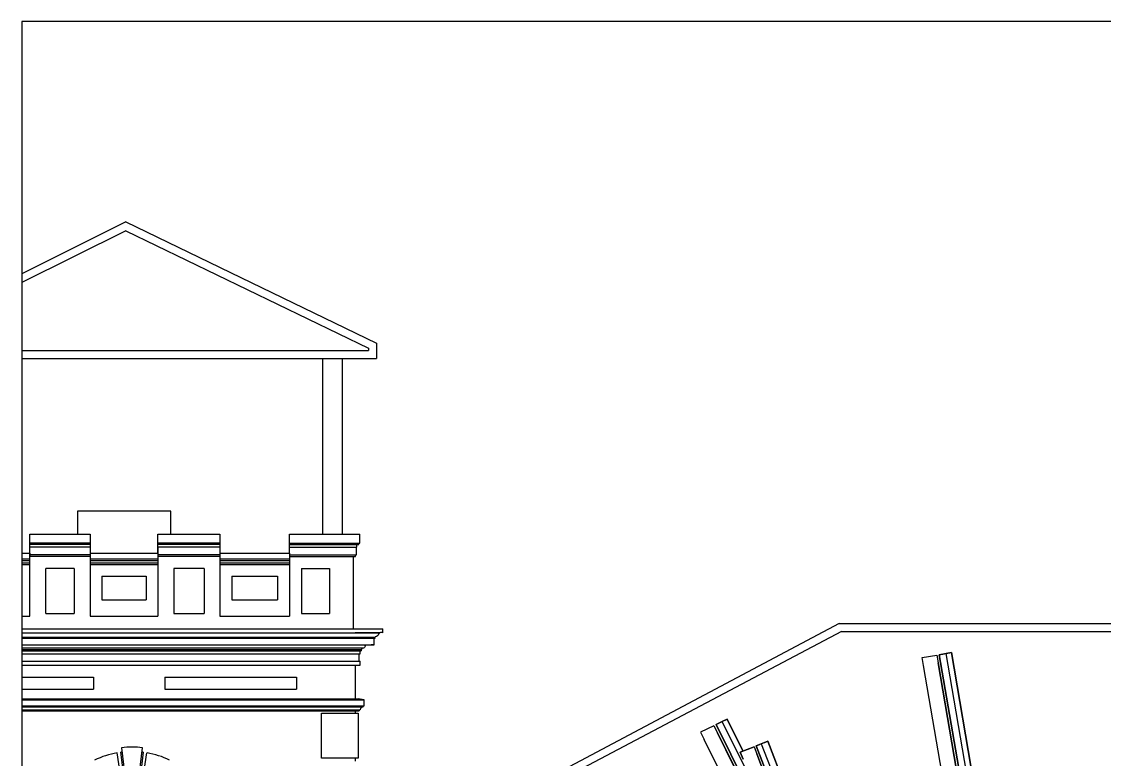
# Model space of a CAD drawing. Extents: x -43 to 90, y 6 to 81.
# Drawn here: x -30.53 to -19.58, y 73.7 to 81.16 of the extents above; entities that cross this region are included whole.
import ezdxf

# ---------------------------------------------------------------- set-up
doc = ezdxf.new("R2010")
doc.units = 0
doc.header["$LTSCALE"] = 0.1
doc.header["$MEASUREMENT"] = 0
for name, color, linetype in [('cobertura nova', 4, 'CONTINUOUS'), ('imagem', 7, 'CONTINUOUS'), ('visto', 9, 'CONTINUOUS')]:
    doc.layers.add(name, color=color, linetype=linetype)

msp = doc.modelspace()

# ---------------------------------------------------------------- linework, layer by layer
at = {"layer": 'cobertura nova'}
for p, q in [((-21.426, 74.733), (-21.278, 74.759)), ((-21.426, 74.733), (-21.278, 74.759)), ((-21.278, 74.759), (-21.264, 74.68)), ((-21.278, 74.759), (-21.278, 74.759)), ((-21.278, 74.759), (-21.278, 74.759)), ((-21.278, 74.759), (-21.264, 74.68)), ((-21.184, 74.775), (-21.253, 74.763)), ((-21.184, 74.775), (-21.253, 74.763)), ((-21.253, 74.763), (-21.184, 74.775)), ((-21.184, 74.775), (-21.253, 74.763)), ((-21.184, 74.775), (-21.253, 74.763)), ((-21.184, 74.775), (-21.253, 74.763)), ((-21.253, 74.763), (-21.199, 74.772)), ((-21.199, 74.772), (-21.253, 74.763)), ((-21.253, 74.763), (-21.199, 74.772)), ((-21.199, 74.772), (-21.253, 74.763)), ((-21.253, 74.763), (-21.199, 74.772)), ((-21.199, 74.772), (-21.253, 74.763)), ((-21.253, 74.763), (-21.199, 74.772)), ((-21.199, 74.772), (-21.253, 74.763)), ((-21.253, 74.763), (-21.199, 74.772)), ((-21.199, 74.772), (-21.253, 74.763)), ((-21.253, 74.763), (-21.199, 74.772)), ((-21.199, 74.772), (-21.253, 74.763)), ((-21.253, 74.763), (-21.199, 74.772)), ((-21.199, 74.772), (-21.253, 74.763)), ((-21.253, 74.763), (-21.199, 74.772)), ((-21.199, 74.772), (-21.253, 74.763)), ((-21.253, 74.763), (-21.199, 74.772)), ((-21.199, 74.772), (-21.253, 74.763)), ((-21.253, 74.763), (-21.199, 74.772)), ((-21.199, 74.772), (-21.253, 74.763)), ((-21.253, 74.763), (-21.199, 74.772)), ((-21.253, 74.763), (-21.199, 74.772)), ((-21.199, 74.772), (-21.253, 74.763)), ((-21.253, 74.763), (-21.199, 74.772)), ((-21.199, 74.772), (-21.253, 74.763)), ((-21.253, 74.763), (-21.199, 74.772)), ((-21.199, 74.772), (-21.253, 74.763)), ((-21.253, 74.763), (-21.199, 74.772)), ((-21.199, 74.772), (-21.253, 74.763)), ((-21.253, 74.763), (-21.199, 74.772)), ((-21.199, 74.772), (-21.253, 74.763)), ((-21.253, 74.763), (-21.199, 74.772)), ((-21.199, 74.772), (-21.253, 74.763)), ((-21.253, 74.763), (-21.199, 74.772)), ((-21.199, 74.772), (-21.253, 74.763)), ((-21.253, 74.763), (-21.199, 74.772)), ((-21.199, 74.772), (-21.253, 74.763)), ((-21.253, 74.763), (-21.199, 74.772)), ((-21.199, 74.772), (-21.253, 74.763)), ((-21.253, 74.763), (-21.199, 74.772)), ((-21.199, 74.772), (-21.253, 74.763)), ((-21.253, 74.763), (-21.199, 74.772)), ((-21.199, 74.772), (-21.253, 74.763)), ((-21.253, 74.763), (-21.199, 74.772)), ((-21.199, 74.772), (-21.253, 74.763)), ((-21.253, 74.763), (-21.199, 74.772)), ((-21.199, 74.772), (-21.253, 74.763)), ((-21.253, 74.763), (-21.199, 74.772)), ((-21.199, 74.772), (-21.253, 74.763)), ((-21.253, 74.763), (-21.199, 74.772)), ((-21.199, 74.772), (-21.253, 74.763)), ((-21.253, 74.763), (-21.199, 74.772)), ((-21.199, 74.772), (-21.253, 74.763)), ((-21.253, 74.763), (-21.199, 74.772)), ((-21.199, 74.772), (-21.253, 74.763)), ((-21.253, 74.763), (-21.199, 74.772)), ((-21.199, 74.772), (-21.253, 74.763)), ((-21.253, 74.763), (-21.199, 74.772)), ((-21.199, 74.772), (-21.253, 74.763)), ((-21.253, 74.763), (-21.199, 74.772)), ((-21.199, 74.772), (-21.253, 74.763)), ((-21.253, 74.763), (-21.199, 74.772)), ((-21.253, 74.763), (-21.199, 74.772)), ((-21.199, 74.772), (-21.253, 74.763)), ((-21.253, 74.763), (-21.199, 74.772)), ((-21.199, 74.772), (-21.253, 74.763)), ((-21.253, 74.763), (-21.199, 74.772)), ((-21.199, 74.772), (-21.253, 74.763)), ((-21.253, 74.763), (-21.199, 74.772)), ((-21.199, 74.772), (-21.253, 74.763)), ((-21.253, 74.763), (-21.199, 74.772)), ((-21.199, 74.772), (-21.253, 74.763)), ((-21.253, 74.763), (-21.199, 74.772)), ((-21.199, 74.772), (-21.253, 74.763)), ((-21.253, 74.763), (-21.199, 74.772)), ((-21.199, 74.772), (-21.253, 74.763)), ((-21.253, 74.763), (-21.199, 74.772)), ((-21.199, 74.772), (-21.253, 74.763)), ((-21.253, 74.763), (-21.199, 74.772)), ((-21.199, 74.772), (-21.253, 74.763)), ((-21.253, 74.763), (-21.199, 74.772)), ((-21.253, 74.763), (-21.199, 74.772)), ((-21.199, 74.772), (-21.253, 74.763)), ((-21.253, 74.763), (-21.199, 74.772)), ((-21.199, 74.772), (-21.253, 74.763)), ((-21.253, 74.763), (-21.199, 74.772)), ((-21.199, 74.772), (-21.253, 74.763)), ((-21.253, 74.763), (-21.199, 74.772)), ((-21.199, 74.772), (-21.253, 74.763)), ((-21.253, 74.763), (-21.199, 74.772)), ((-21.199, 74.772), (-21.253, 74.763)), ((-21.253, 74.763), (-21.199, 74.772)), ((-21.199, 74.772), (-21.253, 74.763)), ((-21.253, 74.763), (-21.199, 74.772)), ((-21.199, 74.772), (-21.253, 74.763)), ((-21.253, 74.763), (-21.199, 74.772)), ((-21.199, 74.772), (-21.253, 74.763)), ((-21.253, 74.763), (-21.199, 74.772)), ((-21.199, 74.772), (-21.253, 74.763)), ((-21.253, 74.763), (-21.199, 74.772)), ((-21.199, 74.772), (-21.253, 74.763)), ((-21.253, 74.763), (-21.199, 74.772)), ((-21.253, 74.763), (-21.253, 74.763)), ((-21.253, 74.763), (-21.253, 74.763)), ((-21.253, 74.763), (-21.253, 74.763)), ((-21.253, 74.763), (-21.253, 74.763)), ((-21.253, 74.763), (-21.253, 74.763)), ((-21.253, 74.763), (-21.253, 74.763)), ((-21.253, 74.763), (-21.253, 74.763)), ((-21.253, 74.763), (-21.253, 74.763)), ((-21.253, 74.763), (-21.253, 74.763)), ((-21.253, 74.763), (-21.253, 74.763)), ((-21.253, 74.763), (-21.253, 74.763)), ((-21.253, 74.763), (-21.253, 74.763)), ((-21.253, 74.763), (-21.253, 74.763)), ((-21.253, 74.763), (-21.253, 74.763)), ((-21.253, 74.763), (-21.253, 74.763)), ((-21.253, 74.763), (-21.253, 74.763)), ((-21.253, 74.763), (-21.253, 74.763)), ((-21.253, 74.763), (-21.253, 74.763)), ((-21.253, 74.763), (-21.253, 74.763)), ((-20.718, 71.661), (-21.253, 74.763)), ((-21.253, 74.763), (-20.718, 71.661)), ((-21.253, 74.763), (-21.253, 74.763)), ((-21.253, 74.763), (-21.253, 74.763)), ((-21.253, 74.763), (-21.253, 74.763)), ((-21.253, 74.763), (-21.253, 74.763)), ((-21.253, 74.763), (-21.253, 74.763)), ((-21.253, 74.763), (-21.253, 74.763)), ((-21.253, 74.763), (-21.253, 74.763)), ((-21.253, 74.763), (-21.253, 74.763)), ((-21.253, 74.763), (-21.253, 74.763)), ((-21.253, 74.763), (-21.253, 74.763)), ((-21.253, 74.763), (-21.253, 74.763)), ((-21.253, 74.763), (-21.253, 74.763)), ((-21.253, 74.763), (-21.253, 74.763)), ((-21.253, 74.763), (-21.253, 74.763)), ((-21.253, 74.763), (-21.253, 74.763)), ((-21.253, 74.763), (-21.253, 74.763)), ((-21.253, 74.763), (-21.253, 74.763)), ((-21.253, 74.763), (-21.253, 74.763)), ((-21.253, 74.763), (-21.253, 74.763)), ((-21.253, 74.763), (-21.253, 74.763)), ((-21.253, 74.763), (-21.253, 74.763)), ((-21.253, 74.763), (-21.253, 74.763)), ((-21.253, 74.763), (-21.253, 74.763)), ((-21.253, 74.763), (-21.253, 74.763)), ((-21.253, 74.763), (-21.253, 74.763)), ((-21.253, 74.763), (-21.253, 74.763)), ((-21.253, 74.763), (-21.253, 74.763)), ((-21.253, 74.763), (-21.253, 74.763)), ((-21.253, 74.763), (-21.253, 74.763)), ((-21.199, 74.772), (-21.199, 74.772)), ((-21.199, 74.772), (-21.199, 74.772)), ((-21.199, 74.772), (-21.199, 74.772)), ((-21.199, 74.772), (-21.199, 74.772)), ((-21.199, 74.772), (-21.199, 74.772)), ((-21.199, 74.772), (-21.199, 74.772)), ((-21.199, 74.772), (-21.199, 74.772)), ((-21.199, 74.772), (-21.199, 74.772)), ((-21.199, 74.772), (-21.199, 74.772)), ((-21.199, 74.772), (-21.199, 74.772)), ((-21.199, 74.772), (-21.199, 74.772)), ((-21.199, 74.772), (-21.199, 74.772)), ((-21.199, 74.772), (-21.199, 74.772)), ((-21.199, 74.772), (-21.199, 74.772)), ((-21.199, 74.772), (-21.199, 74.772)), ((-21.199, 74.772), (-21.199, 74.772)), ((-21.199, 74.772), (-21.199, 74.772)), ((-21.199, 74.772), (-21.199, 74.772)), ((-21.199, 74.772), (-21.199, 74.772)), ((-21.199, 74.772), (-21.199, 74.772)), ((-21.199, 74.772), (-21.199, 74.772)), ((-21.199, 74.772), (-21.199, 74.772)), ((-21.199, 74.772), (-21.199, 74.772)), ((-21.199, 74.772), (-21.199, 74.772)), ((-21.199, 74.772), (-21.199, 74.772)), ((-21.199, 74.772), (-21.199, 74.772)), ((-21.199, 74.772), (-21.199, 74.772)), ((-21.199, 74.772), (-21.199, 74.772)), ((-21.199, 74.772), (-21.199, 74.772)), ((-21.199, 74.772), (-21.199, 74.772)), ((-21.199, 74.772), (-21.199, 74.772)), ((-21.199, 74.772), (-21.199, 74.772)), ((-21.199, 74.772), (-21.199, 74.772)), ((-21.199, 74.772), (-21.199, 74.772)), ((-21.199, 74.772), (-21.199, 74.772)), ((-21.199, 74.772), (-21.199, 74.772)), ((-21.199, 74.772), (-21.199, 74.772)), ((-21.199, 74.772), (-21.199, 74.772)), ((-21.199, 74.772), (-21.199, 74.772)), ((-21.199, 74.772), (-21.199, 74.772)), ((-21.199, 74.772), (-21.199, 74.772)), ((-21.199, 74.772), (-21.199, 74.772)), ((-21.199, 74.772), (-21.199, 74.772)), ((-21.199, 74.772), (-21.199, 74.772)), ((-21.199, 74.772), (-21.199, 74.772)), ((-21.199, 74.772), (-21.199, 74.772)), ((-21.199, 74.772), (-21.199, 74.772)), ((-21.199, 74.772), (-21.199, 74.772)), ((-21.199, 74.772), (-21.199, 74.772)), ((-21.199, 74.772), (-21.199, 74.772)), ((-21.199, 74.772), (-21.199, 74.772)), ((-21.199, 74.772), (-21.199, 74.772)), ((-21.199, 74.772), (-21.199, 74.772)), ((-21.199, 74.772), (-21.199, 74.772)), ((-21.199, 74.772), (-21.199, 74.772)), ((-21.199, 74.772), (-21.199, 74.772)), ((-21.199, 74.772), (-21.199, 74.772)), ((-21.13, 74.784), (-21.184, 74.775)), ((-21.184, 74.775), (-21.13, 74.784)), ((-21.13, 74.784), (-21.184, 74.775)), ((-21.184, 74.775), (-21.13, 74.784)), ((-21.13, 74.784), (-21.184, 74.775)), ((-21.184, 74.775), (-21.13, 74.784)), ((-21.13, 74.784), (-21.184, 74.775)), ((-21.184, 74.775), (-21.13, 74.784)), ((-21.13, 74.784), (-21.184, 74.775)), ((-21.184, 74.775), (-21.13, 74.784)), ((-21.13, 74.784), (-21.184, 74.775)), ((-21.184, 74.775), (-21.13, 74.784)), ((-21.13, 74.784), (-21.184, 74.775)), ((-21.184, 74.775), (-21.13, 74.784)), ((-21.13, 74.784), (-21.184, 74.775)), ((-21.184, 74.775), (-21.13, 74.784)), ((-21.13, 74.784), (-21.184, 74.775)), ((-21.184, 74.775), (-21.13, 74.784)), ((-21.13, 74.784), (-21.184, 74.775)), ((-21.184, 74.775), (-21.13, 74.784)), ((-21.13, 74.784), (-21.184, 74.775)), ((-21.13, 74.784), (-21.184, 74.775)), ((-21.184, 74.775), (-21.13, 74.784)), ((-21.13, 74.784), (-21.184, 74.775)), ((-21.184, 74.775), (-21.13, 74.784)), ((-21.13, 74.784), (-21.184, 74.775)), ((-21.184, 74.775), (-21.13, 74.784)), ((-21.13, 74.784), (-21.184, 74.775)), ((-21.184, 74.775), (-21.13, 74.784)), ((-21.13, 74.784), (-21.184, 74.775)), ((-21.184, 74.775), (-21.13, 74.784)), ((-21.13, 74.784), (-21.184, 74.775)), ((-21.184, 74.775), (-21.13, 74.784)), ((-21.13, 74.784), (-21.184, 74.775)), ((-21.184, 74.775), (-21.13, 74.784)), ((-21.13, 74.784), (-21.184, 74.775)), ((-21.184, 74.775), (-21.13, 74.784)), ((-21.13, 74.784), (-21.184, 74.775)), ((-21.184, 74.775), (-21.13, 74.784)), ((-21.13, 74.784), (-21.184, 74.775)), ((-21.184, 74.775), (-21.13, 74.784)), ((-21.13, 74.784), (-21.184, 74.775)), ((-21.184, 74.775), (-21.13, 74.784)), ((-21.13, 74.784), (-21.184, 74.775)), ((-21.184, 74.775), (-21.13, 74.784)), ((-21.13, 74.784), (-21.184, 74.775)), ((-21.184, 74.775), (-21.13, 74.784)), ((-21.13, 74.784), (-21.184, 74.775)), ((-21.184, 74.775), (-21.13, 74.784)), ((-21.13, 74.784), (-21.184, 74.775)), ((-21.184, 74.775), (-21.13, 74.784)), ((-21.13, 74.784), (-21.184, 74.775)), ((-21.184, 74.775), (-21.13, 74.784)), ((-21.13, 74.784), (-21.184, 74.775)), ((-21.184, 74.775), (-21.13, 74.784)), ((-21.13, 74.784), (-21.184, 74.775)), ((-21.184, 74.775), (-21.13, 74.784)), ((-21.13, 74.784), (-21.184, 74.775)), ((-21.184, 74.775), (-21.13, 74.784)), ((-21.13, 74.784), (-21.184, 74.775)), ((-21.184, 74.775), (-21.13, 74.784)), ((-21.13, 74.784), (-21.184, 74.775)), ((-21.13, 74.784), (-21.184, 74.775)), ((-21.184, 74.775), (-21.13, 74.784)), ((-21.13, 74.784), (-21.184, 74.775)), ((-21.184, 74.775), (-21.13, 74.784)), ((-21.13, 74.784), (-21.184, 74.775)), ((-21.184, 74.775), (-21.13, 74.784)), ((-21.13, 74.784), (-21.184, 74.775)), ((-21.184, 74.775), (-21.13, 74.784)), ((-21.13, 74.784), (-21.184, 74.775)), ((-21.184, 74.775), (-21.13, 74.784)), ((-21.13, 74.784), (-21.184, 74.775)), ((-21.184, 74.775), (-21.13, 74.784)), ((-21.13, 74.784), (-21.184, 74.775)), ((-21.184, 74.775), (-21.13, 74.784)), ((-21.13, 74.784), (-21.184, 74.775)), ((-21.184, 74.775), (-21.13, 74.784)), ((-21.13, 74.784), (-21.184, 74.775)), ((-21.184, 74.775), (-21.13, 74.784)), ((-21.13, 74.784), (-21.184, 74.775)), ((-21.13, 74.784), (-21.184, 74.775)), ((-21.184, 74.775), (-21.13, 74.784)), ((-21.13, 74.784), (-21.184, 74.775)), ((-21.184, 74.775), (-21.13, 74.784)), ((-21.13, 74.784), (-21.184, 74.775)), ((-21.184, 74.775), (-21.13, 74.784)), ((-21.13, 74.784), (-21.184, 74.775)), ((-21.184, 74.775), (-21.13, 74.784)), ((-21.13, 74.784), (-21.184, 74.775)), ((-21.184, 74.775), (-21.13, 74.784)), ((-21.13, 74.784), (-21.184, 74.775)), ((-21.184, 74.775), (-21.13, 74.784)), ((-21.13, 74.784), (-21.184, 74.775)), ((-21.184, 74.775), (-21.13, 74.784)), ((-21.13, 74.784), (-21.184, 74.775)), ((-21.184, 74.775), (-21.13, 74.784)), ((-21.13, 74.784), (-21.184, 74.775)), ((-21.184, 74.775), (-21.13, 74.784)), ((-21.13, 74.784), (-21.184, 74.775)), ((-21.184, 74.775), (-21.13, 74.784)), ((-21.13, 74.784), (-21.184, 74.775)), ((-21.184, 74.775), (-21.184, 74.775)), ((-21.184, 74.775), (-21.184, 74.775)), ((-21.184, 74.775), (-21.184, 74.775)), ((-21.184, 74.775), (-21.184, 74.775)), ((-21.184, 74.775), (-21.184, 74.775)), ((-21.184, 74.775), (-21.184, 74.775)), ((-21.184, 74.775), (-21.184, 74.775)), ((-21.184, 74.775), (-21.184, 74.775)), ((-21.184, 74.775), (-21.184, 74.775)), ((-21.184, 74.775), (-21.184, 74.775)), ((-21.184, 74.775), (-21.184, 74.775)), ((-21.184, 74.775), (-21.184, 74.775)), ((-21.184, 74.775), (-21.184, 74.775)), ((-21.184, 74.775), (-21.184, 74.775)), ((-21.184, 74.775), (-21.184, 74.775)), ((-21.184, 74.775), (-21.184, 74.775)), ((-21.184, 74.775), (-21.184, 74.775)), ((-21.184, 74.775), (-21.184, 74.775)), ((-21.184, 74.775), (-21.184, 74.775)), ((-20.655, 71.707), (-21.184, 74.775)), ((-21.184, 74.775), (-21.184, 74.775)), ((-21.184, 74.775), (-21.184, 74.775)), ((-21.184, 74.775), (-21.184, 74.775)), ((-21.184, 74.775), (-21.184, 74.775)), ((-21.184, 74.775), (-21.184, 74.775)), ((-21.184, 74.775), (-21.184, 74.775)), ((-21.184, 74.775), (-21.184, 74.775)), ((-21.184, 74.775), (-21.184, 74.775)), ((-21.184, 74.775), (-21.184, 74.775)), ((-21.184, 74.775), (-21.184, 74.775)), ((-21.184, 74.775), (-21.184, 74.775)), ((-21.184, 74.775), (-21.184, 74.775)), ((-21.184, 74.775), (-21.184, 74.775)), ((-21.184, 74.775), (-21.184, 74.775)), ((-21.184, 74.775), (-21.184, 74.775)), ((-21.184, 74.775), (-21.184, 74.775)), ((-21.184, 74.775), (-21.184, 74.775)), ((-21.184, 74.775), (-21.184, 74.775)), ((-21.184, 74.775), (-21.184, 74.775)), ((-21.184, 74.775), (-21.184, 74.775)), ((-21.184, 74.775), (-21.184, 74.775)), ((-21.184, 74.775), (-21.184, 74.775)), ((-21.184, 74.775), (-21.184, 74.775)), ((-21.184, 74.775), (-21.184, 74.775)), ((-21.184, 74.775), (-21.184, 74.775)), ((-21.184, 74.775), (-21.184, 74.775)), ((-21.184, 74.775), (-21.184, 74.775)), ((-21.184, 74.775), (-21.184, 74.775)), ((-21.184, 74.775), (-21.184, 74.775)), ((-21.13, 74.784), (-21.13, 74.784)), ((-21.13, 74.784), (-21.13, 74.784)), ((-21.13, 74.784), (-21.13, 74.784)), ((-21.13, 74.784), (-21.13, 74.784)), ((-21.13, 74.784), (-21.13, 74.784)), ((-21.13, 74.784), (-21.13, 74.784)), ((-21.13, 74.784), (-21.13, 74.784)), ((-21.13, 74.784), (-21.13, 74.784)), ((-21.13, 74.784), (-21.13, 74.784)), ((-21.13, 74.784), (-21.13, 74.784)), ((-21.13, 74.784), (-21.13, 74.784)), ((-21.13, 74.784), (-21.13, 74.784)), ((-21.13, 74.784), (-21.13, 74.784)), ((-21.13, 74.784), (-21.13, 74.784)), ((-21.13, 74.784), (-21.13, 74.784)), ((-21.13, 74.784), (-21.13, 74.784)), ((-21.13, 74.784), (-21.13, 74.784)), ((-21.13, 74.784), (-21.13, 74.784)), ((-21.13, 74.784), (-21.13, 74.784)), ((-21.13, 74.784), (-21.13, 74.784)), ((-21.13, 74.784), (-21.13, 74.784)), ((-21.13, 74.784), (-21.13, 74.784)), ((-21.13, 74.784), (-21.13, 74.784)), ((-21.13, 74.784), (-21.13, 74.784)), ((-21.13, 74.784), (-21.13, 74.784)), ((-21.13, 74.784), (-21.13, 74.784)), ((-21.13, 74.784), (-21.13, 74.784)), ((-21.13, 74.784), (-21.13, 74.784)), ((-21.13, 74.784), (-21.13, 74.784)), ((-21.13, 74.784), (-21.13, 74.784)), ((-21.13, 74.784), (-21.13, 74.784)), ((-21.13, 74.784), (-21.13, 74.784)), ((-21.13, 74.784), (-21.13, 74.784)), ((-21.13, 74.784), (-21.13, 74.784)), ((-21.13, 74.784), (-21.13, 74.784)), ((-21.13, 74.784), (-21.13, 74.784)), ((-21.13, 74.784), (-21.13, 74.784)), ((-21.13, 74.784), (-21.13, 74.784)), ((-21.13, 74.784), (-21.13, 74.784)), ((-21.13, 74.784), (-21.13, 74.784)), ((-21.13, 74.784), (-21.13, 74.784)), ((-21.13, 74.784), (-21.13, 74.784)), ((-21.13, 74.784), (-21.13, 74.784)), ((-21.13, 74.784), (-21.13, 74.784)), ((-21.13, 74.784), (-21.13, 74.784)), ((-20.606, 71.743), (-21.13, 74.784)), ((-21.13, 74.784), (-21.13, 74.784)), ((-20.606, 71.743), (-21.13, 74.784)), ((-21.13, 74.784), (-21.13, 74.784)), ((-20.606, 71.743), (-21.13, 74.784)), ((-21.13, 74.784), (-21.13, 74.784)), ((-21.13, 74.784), (-20.682, 72.183)), ((-21.13, 74.784), (-21.13, 74.784)), ((-21.13, 74.784), (-20.682, 72.183)), ((-21.13, 74.784), (-21.13, 74.784)), ((-20.682, 72.183), (-21.13, 74.784)), ((-21.13, 74.784), (-20.682, 72.183)), ((-21.13, 74.784), (-21.13, 74.784)), ((-21.13, 74.784), (-20.682, 72.183)), ((-21.13, 74.784), (-21.13, 74.784)), ((-20.682, 72.183), (-21.13, 74.784)), ((-21.13, 74.784), (-20.682, 72.183)), ((-21.13, 74.784), (-21.13, 74.784)), ((-21.13, 74.784), (-20.682, 72.183)), ((-21.13, 74.784), (-21.13, 74.784)), ((-21.13, 74.784), (-21.13, 74.784)), ((-21.13, 74.784), (-20.682, 72.183)), ((-21.13, 74.784), (-21.13, 74.784)), ((-21.13, 74.784), (-20.682, 72.183)), ((-21.13, 74.784), (-21.13, 74.784)), ((-21.13, 74.784), (-21.13, 74.784)), ((-21.13, 74.784), (-20.682, 72.183)), ((-21.13, 74.784), (-21.13, 74.784)), ((-21.13, 74.784), (-20.682, 72.183)), ((-21.13, 74.784), (-21.13, 74.784)), ((-21.13, 74.784), (-20.682, 72.183)), ((-21.13, 74.784), (-21.13, 74.784)), ((-21.13, 74.784), (-21.13, 74.784)), ((-21.13, 74.784), (-21.13, 74.784)), ((-21.13, 74.784), (-21.13, 74.784)), ((-21.13, 74.784), (-21.13, 74.784)), ((-21.13, 74.784), (-21.13, 74.784)), ((-21.13, 74.784), (-21.13, 74.784)), ((-21.13, 74.784), (-21.13, 74.784)), ((-21.13, 74.784), (-21.13, 74.784)), ((-21.13, 74.784), (-21.13, 74.784)), ((-21.13, 74.784), (-21.13, 74.784)), ((-21.13, 74.784), (-21.13, 74.784)), ((-21.13, 74.784), (-21.13, 74.784)), ((-21.13, 74.784), (-21.13, 74.784)), ((-21.13, 74.784), (-21.13, 74.784)), ((-21.13, 74.784), (-21.13, 74.784)), ((-21.13, 74.784), (-21.13, 74.784)), ((-21.13, 74.784), (-21.13, 74.784)), ((-21.13, 74.784), (-21.13, 74.784)), ((-21.13, 74.784), (-20.682, 72.183)), ((-20.682, 72.183), (-21.13, 74.784)), ((-21.13, 74.784), (-21.13, 74.784)), ((-21.13, 74.784), (-21.13, 74.784)), ((-21.13, 74.784), (-21.13, 74.784)), ((-21.13, 74.784), (-21.13, 74.784)), ((-21.13, 74.784), (-21.13, 74.784)), ((-21.13, 74.784), (-21.13, 74.784)), ((-21.13, 74.784), (-21.13, 74.784)), ((-21.13, 74.784), (-21.13, 74.784)), ((-21.13, 74.784), (-21.13, 74.784)), ((-21.13, 74.784), (-21.13, 74.784)), ((-21.13, 74.784), (-21.13, 74.784)), ((-21.13, 74.784), (-21.13, 74.784)), ((-21.13, 74.784), (-21.13, 74.784)), ((-21.13, 74.784), (-21.13, 74.784)), ((-21.13, 74.784), (-21.13, 74.784)), ((-21.13, 74.784), (-21.13, 74.784)), ((-21.13, 74.784), (-21.13, 74.784)), ((-21.13, 74.784), (-21.13, 74.784)), ((-21.13, 74.784), (-21.13, 74.784)), ((-21.13, 74.784), (-21.13, 74.784)), ((-21.13, 74.784), (-21.13, 74.784)), ((-21.13, 74.784), (-21.13, 74.784)), ((-21.13, 74.784), (-21.13, 74.784)), ((-21.13, 74.784), (-21.13, 74.784)), ((-21.13, 74.784), (-21.13, 74.784)), ((-21.13, 74.784), (-21.13, 74.784)), ((-21.13, 74.784), (-21.13, 74.784)), ((-21.13, 74.784), (-21.13, 74.784)), ((-21.13, 74.784), (-21.13, 74.784)), ((-21.13, 74.784), (-21.13, 74.784)), ((-21.13, 74.784), (-21.13, 74.784)), ((-21.13, 74.784), (-21.13, 74.784)), ((-21.13, 74.784), (-21.13, 74.784)), ((-21.13, 74.784), (-21.13, 74.784)), ((-21.13, 74.784), (-21.13, 74.784)), ((-21.13, 74.784), (-21.13, 74.784)), ((-21.13, 74.784), (-21.13, 74.784)), ((-21.13, 74.784), (-21.13, 74.784)), ((-21.13, 74.784), (-21.13, 74.784)), ((-21.13, 74.784), (-21.13, 74.784)), ((-21.13, 74.784), (-21.13, 74.784)), ((-21.13, 74.784), (-21.13, 74.784)), ((-21.13, 74.784), (-21.13, 74.784)), ((-21.13, 74.784), (-21.13, 74.784)), ((-21.13, 74.784), (-21.13, 74.784)), ((-21.13, 74.784), (-21.13, 74.784)), ((-21.13, 74.784), (-21.13, 74.784)), ((-21.13, 74.784), (-21.13, 74.784)), ((-21.13, 74.784), (-21.13, 74.784)), ((-21.13, 74.784), (-21.13, 74.784)), ((-21.13, 74.784), (-21.13, 74.784)), ((-21.13, 74.784), (-21.13, 74.784)), ((-21.13, 74.784), (-21.13, 74.784)), ((-21.13, 74.784), (-21.13, 74.784)), ((-21.13, 74.784), (-21.13, 74.784)), ((-21.13, 74.784), (-21.13, 74.784)), ((-21.13, 74.784), (-20.682, 72.183)), ((-21.13, 74.784), (-20.606, 71.743)), ((-21.13, 74.784), (-21.13, 74.784)), ((-21.13, 74.784), (-20.606, 71.743)), ((-20.606, 71.743), (-21.13, 74.784)), ((-21.13, 74.784), (-21.13, 74.784)), ((-21.13, 74.784), (-20.606, 71.743)), ((-21.13, 74.784), (-21.13, 74.784)), ((-21.13, 74.784), (-20.606, 71.743)), ((-20.606, 71.743), (-21.13, 74.784)), ((-20.606, 71.743), (-21.13, 74.784)), ((-21.13, 74.784), (-21.13, 74.784)), ((-21.13, 74.784), (-20.606, 71.743)), ((-21.13, 74.784), (-21.13, 74.784)), ((-21.13, 74.784), (-20.606, 71.743)), ((-20.606, 71.743), (-21.13, 74.784)), ((-20.606, 71.743), (-21.13, 74.784)), ((-21.13, 74.784), (-21.13, 74.784)), ((-21.13, 74.784), (-20.682, 72.183)), ((-21.13, 74.784), (-21.13, 74.784)), ((-21.13, 74.784), (-20.682, 72.183)), ((-20.682, 72.183), (-21.13, 74.784)), ((-21.13, 74.784), (-20.682, 72.183)), ((-21.13, 74.784), (-21.13, 74.784)), ((-21.13, 74.784), (-20.682, 72.183)), ((-20.682, 72.183), (-21.13, 74.784)), ((-21.13, 74.784), (-21.13, 74.784)), ((-20.682, 72.183), (-21.13, 74.784)), ((-21.13, 74.784), (-21.13, 74.784)), ((-21.13, 74.784), (-20.682, 72.183)), ((-21.13, 74.784), (-21.13, 74.784)), ((-21.13, 74.784), (-20.682, 72.183)), ((-20.682, 72.183), (-21.13, 74.784)), ((-21.13, 74.784), (-21.13, 74.784)), ((-20.682, 72.183), (-21.13, 74.784)), ((-21.13, 74.784), (-21.13, 74.784)), ((-20.682, 72.183), (-21.13, 74.784)), ((-21.13, 74.784), (-21.13, 74.784)), ((-21.13, 74.784), (-20.682, 72.183)), ((-20.682, 72.183), (-21.13, 74.784)), ((-21.13, 74.784), (-21.13, 74.784)), ((-21.13, 74.784), (-21.13, 74.784)), ((-21.13, 74.784), (-21.13, 74.784)), ((-21.13, 74.784), (-21.13, 74.784)), ((-21.13, 74.784), (-21.13, 74.784)), ((-21.13, 74.784), (-21.13, 74.784)), ((-21.13, 74.784), (-21.13, 74.784)), ((-21.13, 74.784), (-21.13, 74.784)), ((-21.13, 74.784), (-21.13, 74.784)), ((-21.13, 74.784), (-21.13, 74.784)), ((-21.13, 74.784), (-21.13, 74.784)), ((-21.13, 74.784), (-21.13, 74.784)), ((-21.13, 74.784), (-21.13, 74.784)), ((-21.13, 74.784), (-20.682, 72.183)), ((-21.13, 74.784), (-21.13, 74.784)), ((-21.13, 74.784), (-21.13, 74.784)), ((-21.13, 74.784), (-21.13, 74.784)), ((-21.13, 74.784), (-21.13, 74.784)), ((-21.412, 74.654), (-21.426, 74.733)), ((-21.412, 74.654), (-21.426, 74.733)), ((-20.977, 72.132), (-21.412, 74.654)), ((-21.264, 74.68), (-21.264, 74.68)), ((-20.829, 72.158), (-21.264, 74.68)), ((-21.264, 74.68), (-20.829, 72.158)), ((-21.264, 74.68), (-21.264, 74.68)), ((-21.264, 74.68), (-21.264, 74.68)), ((-21.264, 74.68), (-21.264, 74.68)), ((-21.264, 74.68), (-21.264, 74.68)), ((-20.829, 72.158), (-21.264, 74.68)), ((-21.264, 74.68), (-21.264, 74.68)), ((-23.508, 74.056), (-23.446, 74.087)), ((-23.446, 74.087), (-23.508, 74.056)), ((-23.446, 74.087), (-23.397, 74.111)), ((-23.397, 74.111), (-23.446, 74.087)), ((-23.446, 74.087), (-23.397, 74.111)), ((-23.397, 74.111), (-23.446, 74.087)), ((-23.446, 74.087), (-23.397, 74.111)), ((-23.397, 74.111), (-23.446, 74.087)), ((-23.446, 74.087), (-23.397, 74.111)), ((-23.397, 74.111), (-23.446, 74.087)), ((-23.446, 74.087), (-23.397, 74.111)), ((-23.397, 74.111), (-23.446, 74.087)), ((-23.446, 74.087), (-23.397, 74.111)), ((-23.397, 74.111), (-23.446, 74.087)), ((-23.446, 74.087), (-23.397, 74.111)), ((-23.397, 74.111), (-23.446, 74.087)), ((-23.446, 74.087), (-23.397, 74.111)), ((-23.397, 74.111), (-23.446, 74.087)), ((-23.17, 73.533), (-23.446, 74.087)), ((-23.446, 74.087), (-23.446, 74.087)), ((-23.446, 74.087), (-23.446, 74.087)), ((-23.446, 74.087), (-23.446, 74.087)), ((-23.446, 74.087), (-23.446, 74.087)), ((-23.446, 74.087), (-23.446, 74.087)), ((-23.446, 74.087), (-23.446, 74.087)), ((-23.446, 74.087), (-23.446, 74.087)), ((-23.237, 73.79), (-23.397, 74.111)), ((-23.397, 74.111), (-23.397, 74.111)), ((-23.397, 74.111), (-23.237, 73.79)), ((-23.397, 74.111), (-23.397, 74.111)), ((-23.397, 74.111), (-23.237, 73.79)), ((-23.397, 74.111), (-23.397, 74.111)), ((-23.397, 74.111), (-23.237, 73.79)), ((-23.237, 73.79), (-23.397, 74.111)), ((-23.237, 73.79), (-23.397, 74.111)), ((-23.397, 74.111), (-23.397, 74.111)), ((-23.237, 73.79), (-23.397, 74.111)), ((-23.397, 74.111), (-23.397, 74.111)), ((-23.397, 74.111), (-23.237, 73.79)), ((-23.397, 74.111), (-23.397, 74.111)), ((-23.397, 74.111), (-23.237, 73.79)), ((-23.397, 74.111), (-23.397, 74.111)), ((-23.397, 74.111), (-23.237, 73.79)), ((-23.397, 74.111), (-23.397, 74.111)), ((-23.237, 73.79), (-23.397, 74.111)), ((-23.397, 74.111), (-23.397, 74.111)), ((-23.397, 74.111), (-23.237, 73.79)), ((-23.397, 74.111), (-23.397, 74.111)), ((-23.397, 74.111), (-23.237, 73.79)), ((-23.237, 73.79), (-23.397, 74.111)), ((-23.237, 73.79), (-23.397, 74.111)), ((-23.397, 74.111), (-23.397, 74.111)), ((-23.397, 74.111), (-23.237, 73.79)), ((-23.397, 74.111), (-23.397, 74.111)), ((-23.397, 74.111), (-23.237, 73.79)), ((-23.397, 74.111), (-23.397, 74.111)), ((-23.237, 73.79), (-23.397, 74.111)), ((-23.397, 74.111), (-23.397, 74.111)), ((-23.397, 74.111), (-23.237, 73.79)), ((-23.397, 74.111), (-23.397, 74.111)), ((-23.397, 74.111), (-23.237, 73.79)), ((-23.237, 73.79), (-23.397, 74.111)), ((-23.397, 74.111), (-23.237, 73.79)), ((-23.397, 74.111), (-23.397, 74.111)), ((-23.397, 74.111), (-23.237, 73.79)), ((-23.237, 73.79), (-23.397, 74.111)), ((-23.237, 73.79), (-23.397, 74.111)), ((-23.397, 74.111), (-23.397, 74.111)), ((-23.397, 74.111), (-23.237, 73.79)), ((-23.397, 74.111), (-23.397, 74.111)), ((-23.397, 74.111), (-23.237, 73.79)), ((-23.237, 73.79), (-23.397, 74.111)), ((-23.237, 73.79), (-23.397, 74.111)), ((-23.397, 74.111), (-23.397, 74.111)), ((-23.397, 74.111), (-23.237, 73.79)), ((-23.397, 74.111), (-23.397, 74.111)), ((-23.397, 74.111), (-23.237, 73.79)), ((-23.237, 73.79), (-23.397, 74.111)), ((-23.397, 74.111), (-23.397, 74.111)), ((-23.237, 73.79), (-23.397, 74.111)), ((-23.397, 74.111), (-23.397, 74.111)), ((-23.397, 74.111), (-23.237, 73.79)), ((-23.397, 74.111), (-23.397, 74.111)), ((-23.397, 74.111), (-23.237, 73.79)), ((-23.397, 74.111), (-23.397, 74.111)), ((-23.237, 73.79), (-23.397, 74.111)), ((-23.397, 74.111), (-23.397, 74.111)), ((-23.397, 74.111), (-23.237, 73.79)), ((-23.397, 74.111), (-23.397, 74.111)), ((-23.397, 74.111), (-23.237, 73.79)), ((-23.237, 73.79), (-23.397, 74.111)), ((-23.397, 74.111), (-23.397, 74.111)), ((-23.237, 73.79), (-23.397, 74.111)), ((-23.397, 74.111), (-23.397, 74.111)), ((-23.237, 73.79), (-23.397, 74.111)), ((-23.397, 74.111), (-23.397, 74.111)), ((-23.237, 73.79), (-23.397, 74.111)), ((-23.397, 74.111), (-23.397, 74.111)), ((-23.397, 74.111), (-23.237, 73.79)), ((-23.397, 74.111), (-23.397, 74.111)), ((-23.397, 74.111), (-23.397, 74.111)), ((-23.397, 74.111), (-23.397, 74.111)), ((-23.397, 74.111), (-23.397, 74.111)), ((-23.397, 74.111), (-23.397, 74.111)), ((-23.397, 74.111), (-23.397, 74.111)), ((-23.397, 74.111), (-23.397, 74.111)), ((-23.397, 74.111), (-23.397, 74.111)), ((-23.397, 74.111), (-23.397, 74.111)), ((-23.397, 74.111), (-23.397, 74.111)), ((-23.397, 74.111), (-23.397, 74.111)), ((-23.397, 74.111), (-23.397, 74.111)), ((-23.397, 74.111), (-23.397, 74.111)), ((-23.397, 74.111), (-23.397, 74.111)), ((-23.397, 74.111), (-23.397, 74.111)), ((-23.397, 74.111), (-23.397, 74.111)), ((-23.397, 74.111), (-23.397, 74.111)), ((-23.397, 74.111), (-23.397, 74.111)), ((-23.397, 74.111), (-23.397, 74.111)), ((-23.397, 74.111), (-23.397, 74.111)), ((-23.397, 74.111), (-23.397, 74.111)), ((-23.397, 74.111), (-23.397, 74.111)), ((-23.397, 74.111), (-23.397, 74.111)), ((-23.397, 74.111), (-23.397, 74.111)), ((-23.531, 74.045), (-23.665, 73.978)), ((-23.665, 73.978), (-23.629, 73.906)), ((-23.531, 74.045), (-23.495, 73.973)), ((-23.508, 74.056), (-23.459, 74.08)), ((-23.459, 74.08), (-23.508, 74.056)), ((-23.508, 74.056), (-23.459, 74.08)), ((-23.459, 74.08), (-23.508, 74.056)), ((-23.508, 74.056), (-23.459, 74.08)), ((-23.459, 74.08), (-23.508, 74.056)), ((-23.508, 74.056), (-23.459, 74.08)), ((-23.459, 74.08), (-23.508, 74.056)), ((-23.508, 74.056), (-23.459, 74.08)), ((-23.459, 74.08), (-23.508, 74.056)), ((-23.508, 74.056), (-23.459, 74.08)), ((-23.459, 74.08), (-23.508, 74.056)), ((-23.508, 74.056), (-23.459, 74.08)), ((-23.459, 74.08), (-23.508, 74.056)), ((-23.508, 74.056), (-23.459, 74.08)), ((-22.901, 72.834), (-23.508, 74.056)), ((-23.508, 74.056), (-23.508, 74.056)), ((-23.508, 74.056), (-23.508, 74.056)), ((-23.508, 74.056), (-23.508, 74.056)), ((-23.508, 74.056), (-23.508, 74.056)), ((-23.508, 74.056), (-23.508, 74.056)), ((-23.508, 74.056), (-23.508, 74.056)), ((-23.508, 74.056), (-23.508, 74.056)), ((-23.508, 74.056), (-22.901, 72.834)), ((-23.459, 74.08), (-23.459, 74.08)), ((-23.459, 74.08), (-23.459, 74.08)), ((-23.459, 74.08), (-23.459, 74.08)), ((-23.459, 74.08), (-23.459, 74.08)), ((-23.459, 74.08), (-23.459, 74.08)), ((-23.459, 74.08), (-23.459, 74.08)), ((-23.459, 74.08), (-23.459, 74.08)), ((-23.459, 74.08), (-23.459, 74.08)), ((-22.49, 71.614), (-23.629, 73.906)), ((-23.495, 73.973), (-23.495, 73.973)), ((-22.805, 72.584), (-23.495, 73.973)), ((-23.495, 73.973), (-22.804, 72.584)), ((-23.051, 73.862), (-22.986, 73.887)), ((-22.986, 73.887), (-23.051, 73.862)), ((-22.986, 73.887), (-23.051, 73.862)), ((-23.037, 73.868), (-22.986, 73.887)), ((-22.986, 73.887), (-23.037, 73.868)), ((-23.037, 73.868), (-22.986, 73.887)), ((-22.986, 73.887), (-23.037, 73.868)), ((-23.037, 73.868), (-22.986, 73.887)), ((-22.986, 73.887), (-23.037, 73.868)), ((-23.037, 73.868), (-22.986, 73.887)), ((-22.986, 73.887), (-23.037, 73.868)), ((-23.037, 73.868), (-22.986, 73.887)), ((-22.986, 73.887), (-23.037, 73.868)), ((-23.037, 73.868), (-22.986, 73.887)), ((-22.986, 73.887), (-23.037, 73.868)), ((-23.037, 73.868), (-22.986, 73.887)), ((-22.986, 73.887), (-23.037, 73.868)), ((-23.037, 73.868), (-22.986, 73.887)), ((-22.986, 73.887), (-23.037, 73.868)), ((-23.037, 73.868), (-22.986, 73.887)), ((-22.986, 73.887), (-23.037, 73.868)), ((-23.037, 73.868), (-22.986, 73.887)), ((-22.986, 73.887), (-23.037, 73.868)), ((-23.037, 73.868), (-22.986, 73.887)), ((-23.037, 73.868), (-22.986, 73.887)), ((-22.986, 73.887), (-23.037, 73.868)), ((-23.037, 73.868), (-22.986, 73.887)), ((-22.986, 73.887), (-23.037, 73.868)), ((-23.037, 73.868), (-22.986, 73.887)), ((-22.986, 73.887), (-23.037, 73.868)), ((-23.037, 73.868), (-22.986, 73.887)), ((-22.986, 73.887), (-23.037, 73.868)), ((-23.037, 73.868), (-22.986, 73.887)), ((-22.986, 73.887), (-23.037, 73.868)), ((-23.037, 73.868), (-22.986, 73.887)), ((-22.986, 73.887), (-23.037, 73.868)), ((-23.037, 73.868), (-22.986, 73.887)), ((-22.986, 73.887), (-23.037, 73.868)), ((-23.037, 73.868), (-22.986, 73.887)), ((-22.986, 73.887), (-23.037, 73.868)), ((-23.037, 73.868), (-22.986, 73.887)), ((-22.986, 73.887), (-23.037, 73.868)), ((-23.037, 73.868), (-22.986, 73.887)), ((-22.986, 73.887), (-23.037, 73.868)), ((-23.037, 73.868), (-22.986, 73.887)), ((-22.986, 73.887), (-23.037, 73.868)), ((-23.037, 73.868), (-22.986, 73.887)), ((-23.037, 73.868), (-23.001, 73.881)), ((-23.037, 73.868), (-23.037, 73.868)), ((-23.037, 73.868), (-23.037, 73.868)), ((-23.037, 73.868), (-23.037, 73.868)), ((-23.037, 73.868), (-23.037, 73.868)), ((-23.037, 73.868), (-23.037, 73.868)), ((-23.037, 73.868), (-23.037, 73.868)), ((-23.037, 73.868), (-23.037, 73.868)), ((-23.037, 73.868), (-23.037, 73.868)), ((-23.037, 73.868), (-23.037, 73.868)), ((-23.037, 73.868), (-23.037, 73.868)), ((-23.037, 73.868), (-23.037, 73.868)), ((-23.037, 73.868), (-23.037, 73.868)), ((-23.037, 73.868), (-23.037, 73.868)), ((-23.037, 73.868), (-23.037, 73.868)), ((-23.037, 73.868), (-23.037, 73.868)), ((-23.037, 73.868), (-23.037, 73.868)), ((-23.037, 73.868), (-23.037, 73.868)), ((-23.037, 73.868), (-23.037, 73.868)), ((-23.037, 73.868), (-23.037, 73.868)), ((-23.037, 73.868), (-23.037, 73.868)), ((-23.037, 73.868), (-23.037, 73.868)), ((-23.037, 73.868), (-23.037, 73.868)), ((-23.037, 73.868), (-23.037, 73.868)), ((-23.037, 73.868), (-23.037, 73.868)), ((-23.037, 73.868), (-23.037, 73.868)), ((-23.037, 73.868), (-23.037, 73.868)), ((-23.037, 73.868), (-23.037, 73.868)), ((-23.017, 73.875), (-22.986, 73.887)), ((-22.986, 73.887), (-21.988, 71.299)), ((-22.986, 73.887), (-22.986, 73.887)), ((-22.986, 73.887), (-21.988, 71.299)), ((-21.988, 71.299), (-22.986, 73.887)), ((-22.986, 73.887), (-22.986, 73.887)), ((-21.988, 71.299), (-22.986, 73.887)), ((-22.986, 73.887), (-22.986, 73.887)), ((-22.986, 73.887), (-21.988, 71.299)), ((-22.986, 73.887), (-22.986, 73.887)), ((-22.986, 73.887), (-21.988, 71.299)), ((-22.986, 73.887), (-22.986, 73.887)), ((-21.988, 71.299), (-22.986, 73.887)), ((-22.986, 73.887), (-21.988, 71.299)), ((-22.986, 73.887), (-22.986, 73.887)), ((-22.986, 73.887), (-21.988, 71.299)), ((-21.988, 71.299), (-22.986, 73.887)), ((-22.986, 73.887), (-22.986, 73.887)), ((-21.988, 71.299), (-22.986, 73.887)), ((-22.986, 73.887), (-22.036, 71.424)), ((-22.986, 73.887), (-22.986, 73.887)), ((-22.986, 73.887), (-22.036, 71.424)), ((-22.036, 71.424), (-22.986, 73.887)), ((-22.986, 73.887), (-22.986, 73.887)), ((-22.986, 73.887), (-22.036, 71.424)), ((-22.986, 73.887), (-22.986, 73.887)), ((-22.986, 73.887), (-22.036, 71.424)), ((-22.986, 73.887), (-22.986, 73.887)), ((-22.036, 71.424), (-22.986, 73.887)), ((-22.986, 73.887), (-22.986, 73.887)), ((-22.036, 71.424), (-22.986, 73.887)), ((-22.986, 73.887), (-22.986, 73.887)), ((-22.036, 71.424), (-22.986, 73.887)), ((-22.986, 73.887), (-22.986, 73.887)), ((-22.986, 73.887), (-22.036, 71.424)), ((-22.986, 73.887), (-22.986, 73.887)), ((-22.986, 73.887), (-22.036, 71.424)), ((-22.036, 71.424), (-22.986, 73.887)), ((-22.986, 73.887), (-22.986, 73.887)), ((-22.036, 71.424), (-22.986, 73.887)), ((-22.986, 73.887), (-22.986, 73.887)), ((-22.986, 73.887), (-22.036, 71.424)), ((-22.986, 73.887), (-22.986, 73.887)), ((-22.986, 73.887), (-22.036, 71.424)), ((-22.986, 73.887), (-22.986, 73.887)), ((-22.036, 71.424), (-22.986, 73.887)), ((-22.986, 73.887), (-22.036, 71.424)), ((-22.986, 73.887), (-22.986, 73.887)), ((-22.986, 73.887), (-22.036, 71.424)), ((-22.036, 71.424), (-22.986, 73.887)), ((-22.986, 73.887), (-22.986, 73.887)), ((-22.036, 71.424), (-22.986, 73.887)), ((-22.986, 73.887), (-22.986, 73.887)), ((-22.986, 73.887), (-22.036, 71.424)), ((-22.986, 73.887), (-22.986, 73.887)), ((-22.036, 71.424), (-22.986, 73.887)), ((-22.036, 71.424), (-22.986, 73.887)), ((-22.036, 71.424), (-22.986, 73.887)), ((-22.986, 73.887), (-22.986, 73.887)), ((-22.986, 73.887), (-22.036, 71.424)), ((-22.986, 73.887), (-22.986, 73.887)), ((-22.036, 71.424), (-22.986, 73.887)), ((-22.986, 73.887), (-22.986, 73.887)), ((-22.986, 73.887), (-21.988, 71.299)), ((-22.986, 73.887), (-22.036, 71.424)), ((-22.986, 73.887), (-22.986, 73.887)), ((-22.986, 73.887), (-22.986, 73.887)), ((-22.986, 73.887), (-22.986, 73.887)), ((-22.986, 73.887), (-22.986, 73.887)), ((-22.986, 73.887), (-22.986, 73.887)), ((-22.986, 73.887), (-22.986, 73.887)), ((-22.986, 73.887), (-22.986, 73.887)), ((-22.986, 73.887), (-22.986, 73.887)), ((-22.986, 73.887), (-22.986, 73.887)), ((-22.986, 73.887), (-22.986, 73.887)), ((-22.986, 73.887), (-22.986, 73.887)), ((-22.986, 73.887), (-22.986, 73.887)), ((-22.986, 73.887), (-22.986, 73.887)), ((-22.986, 73.887), (-22.986, 73.887)), ((-22.986, 73.887), (-22.986, 73.887)), ((-22.986, 73.887), (-22.986, 73.887)), ((-22.986, 73.887), (-22.986, 73.887)), ((-22.986, 73.887), (-22.986, 73.887)), ((-22.986, 73.887), (-22.986, 73.887)), ((-22.986, 73.887), (-22.986, 73.887)), ((-22.986, 73.887), (-22.986, 73.887)), ((-22.986, 73.887), (-22.986, 73.887)), ((-22.986, 73.887), (-22.986, 73.887)), ((-22.986, 73.887), (-22.986, 73.887)), ((-22.986, 73.887), (-22.986, 73.887)), ((-22.986, 73.887), (-22.986, 73.887)), ((-22.986, 73.887), (-22.986, 73.887)), ((-22.986, 73.887), (-22.986, 73.887)), ((-22.986, 73.887), (-22.986, 73.887)), ((-22.986, 73.887), (-22.986, 73.887)), ((-22.986, 73.887), (-22.986, 73.887)), ((-22.986, 73.887), (-22.986, 73.887)), ((-22.986, 73.887), (-22.986, 73.887)), ((-22.986, 73.887), (-22.986, 73.887)), ((-22.986, 73.887), (-22.986, 73.887)), ((-22.986, 73.887), (-22.986, 73.887)), ((-22.986, 73.887), (-22.986, 73.887)), ((-22.986, 73.887), (-22.986, 73.887)), ((-22.986, 73.887), (-22.986, 73.887)), ((-22.986, 73.887), (-22.986, 73.887)), ((-22.986, 73.887), (-22.986, 73.887)), ((-22.986, 73.887), (-22.986, 73.887)), ((-22.986, 73.887), (-22.986, 73.887)), ((-22.986, 73.887), (-22.986, 73.887)), ((-22.986, 73.887), (-22.986, 73.887)), ((-22.986, 73.887), (-22.986, 73.887)), ((-22.986, 73.887), (-22.986, 73.887)), ((-22.986, 73.887), (-22.986, 73.887)), ((-22.986, 73.887), (-22.986, 73.887)), ((-22.986, 73.887), (-22.986, 73.887)), ((-22.986, 73.887), (-22.986, 73.887)), ((-22.986, 73.887), (-22.986, 73.887)), ((-22.986, 73.887), (-22.986, 73.887)), ((-22.986, 73.887), (-22.986, 73.887)), ((-22.986, 73.887), (-22.986, 73.887)), ((-22.986, 73.887), (-22.986, 73.887)), ((-22.986, 73.887), (-22.986, 73.887)), ((-22.986, 73.887), (-22.986, 73.887)), ((-21.988, 71.299), (-22.986, 73.887)), ((-22.986, 73.887), (-22.986, 73.887)), ((-21.988, 71.299), (-22.986, 73.887)), ((-22.986, 73.887), (-22.986, 73.887)), ((-22.986, 73.887), (-21.988, 71.299)), ((-22.986, 73.887), (-22.986, 73.887)), ((-22.986, 73.887), (-21.988, 71.299)), ((-21.988, 71.299), (-22.986, 73.887)), ((-22.986, 73.887), (-22.986, 73.887)), ((-22.986, 73.887), (-22.986, 73.887)), ((-22.986, 73.887), (-22.986, 73.887)), ((-22.986, 73.887), (-22.986, 73.887)), ((-22.986, 73.887), (-22.986, 73.887)), ((-22.986, 73.887), (-22.986, 73.887)), ((-23.125, 73.833), (-23.265, 73.779)), ((-23.125, 73.833), (-23.265, 73.779)), ((-23.265, 73.779), (-23.125, 73.833)), ((-23.265, 73.779), (-23.236, 73.705)), ((-23.236, 73.705), (-23.265, 73.779)), ((-23.265, 73.779), (-23.265, 73.779)), ((-23.265, 73.779), (-23.265, 73.779)), ((-23.265, 73.779), (-23.265, 73.779)), ((-23.265, 73.779), (-23.236, 73.705)), ((-23.236, 73.705), (-23.265, 73.779)), ((-23.125, 73.833), (-23.096, 73.759)), ((-23.125, 73.833), (-23.125, 73.833)), ((-23.125, 73.833), (-23.125, 73.833)), ((-23.125, 73.833), (-23.125, 73.833)), ((-23.125, 73.833), (-23.125, 73.833)), ((-23.125, 73.833), (-23.125, 73.833)), ((-23.125, 73.833), (-23.125, 73.833)), ((-23.125, 73.833), (-23.125, 73.833)), ((-23.125, 73.833), (-23.125, 73.833)), ((-23.125, 73.833), (-23.125, 73.833)), ((-23.102, 73.842), (-23.051, 73.862)), ((-23.051, 73.862), (-23.102, 73.842)), ((-23.102, 73.842), (-23.051, 73.862)), ((-23.051, 73.862), (-23.102, 73.842)), ((-23.102, 73.842), (-23.051, 73.862)), ((-23.051, 73.862), (-23.102, 73.842)), ((-23.102, 73.842), (-23.051, 73.862)), ((-23.051, 73.862), (-23.102, 73.842)), ((-23.102, 73.842), (-23.051, 73.862)), ((-23.051, 73.862), (-23.102, 73.842)), ((-23.102, 73.842), (-23.051, 73.862)), ((-23.051, 73.862), (-23.102, 73.842)), ((-23.102, 73.842), (-23.051, 73.862)), ((-23.051, 73.862), (-23.102, 73.842)), ((-23.102, 73.842), (-23.051, 73.862)), ((-23.051, 73.862), (-23.102, 73.842)), ((-23.102, 73.842), (-23.051, 73.862)), ((-23.051, 73.862), (-23.102, 73.842)), ((-23.102, 73.842), (-23.051, 73.862)), ((-23.051, 73.862), (-23.102, 73.842)), ((-23.102, 73.842), (-23.051, 73.862)), ((-23.051, 73.862), (-23.102, 73.842)), ((-23.051, 73.862), (-23.102, 73.842)), ((-23.102, 73.842), (-23.051, 73.862)), ((-23.051, 73.862), (-23.102, 73.842)), ((-23.102, 73.842), (-23.051, 73.862)), ((-23.051, 73.862), (-23.102, 73.842)), ((-23.102, 73.842), (-23.051, 73.862)), ((-23.051, 73.862), (-23.102, 73.842)), ((-23.102, 73.842), (-23.051, 73.862)), ((-23.051, 73.862), (-23.102, 73.842)), ((-23.102, 73.842), (-23.051, 73.862)), ((-23.051, 73.862), (-23.102, 73.842)), ((-23.102, 73.842), (-23.051, 73.862)), ((-23.051, 73.862), (-23.102, 73.842)), ((-23.102, 73.842), (-23.051, 73.862)), ((-23.051, 73.862), (-23.102, 73.842)), ((-23.102, 73.842), (-23.051, 73.862)), ((-23.051, 73.862), (-23.102, 73.842)), ((-23.102, 73.842), (-23.051, 73.862)), ((-23.051, 73.862), (-23.102, 73.842)), ((-23.102, 73.842), (-23.051, 73.862)), ((-23.051, 73.862), (-23.102, 73.842)), ((-23.102, 73.842), (-23.051, 73.862)), ((-23.051, 73.862), (-23.102, 73.842)), ((-23.051, 73.862), (-23.102, 73.842)), ((-23.102, 73.842), (-23.067, 73.856)), ((-23.102, 73.842), (-23.07, 73.855)), ((-23.102, 73.842), (-23.102, 73.842)), ((-23.102, 73.842), (-23.102, 73.842)), ((-22.09, 71.217), (-23.102, 73.842)), ((-23.102, 73.842), (-23.102, 73.842)), ((-23.102, 73.842), (-23.102, 73.842)), ((-23.102, 73.842), (-23.102, 73.842)), ((-23.102, 73.842), (-23.102, 73.842)), ((-23.102, 73.842), (-23.102, 73.842)), ((-23.102, 73.842), (-23.102, 73.842)), ((-23.102, 73.842), (-23.102, 73.842)), ((-23.102, 73.842), (-23.102, 73.842)), ((-23.102, 73.842), (-23.102, 73.842)), ((-23.102, 73.842), (-23.102, 73.842)), ((-23.102, 73.842), (-23.102, 73.842)), ((-23.102, 73.842), (-23.102, 73.842)), ((-23.102, 73.842), (-23.102, 73.842)), ((-22.153, 71.38), (-23.102, 73.842)), ((-23.102, 73.842), (-23.102, 73.842)), ((-23.102, 73.842), (-23.102, 73.842)), ((-23.102, 73.842), (-23.102, 73.842)), ((-23.102, 73.842), (-23.102, 73.842)), ((-23.102, 73.842), (-23.102, 73.842)), ((-23.102, 73.842), (-23.102, 73.842)), ((-23.102, 73.842), (-23.102, 73.842)), ((-23.102, 73.842), (-23.102, 73.842)), ((-23.102, 73.842), (-23.102, 73.842)), ((-23.102, 73.842), (-23.102, 73.842)), ((-23.102, 73.842), (-23.102, 73.842)), ((-23.102, 73.842), (-23.102, 73.842)), ((-23.102, 73.842), (-23.102, 73.842)), ((-23.102, 73.842), (-22.09, 71.217)), ((-23.102, 73.842), (-22.09, 71.217)), ((-22.09, 71.217), (-23.102, 73.842)), ((-23.102, 73.842), (-23.102, 73.842)), ((-23.102, 73.842), (-22.153, 71.38)), ((-23.096, 73.759), (-23.096, 73.759)), ((-23.096, 73.759), (-23.096, 73.758)), ((-22.176, 71.371), (-23.096, 73.759)), ((-23.096, 73.759), (-22.176, 71.371)), ((-23.051, 73.862), (-22.045, 71.253)), ((-23.051, 73.862), (-23.051, 73.862)), ((-23.051, 73.862), (-23.051, 73.862)), ((-23.051, 73.862), (-23.051, 73.862)), ((-23.051, 73.862), (-23.051, 73.862)), ((-23.051, 73.862), (-23.051, 73.862)), ((-23.051, 73.862), (-23.051, 73.862)), ((-23.051, 73.862), (-23.051, 73.862)), ((-23.051, 73.862), (-23.051, 73.862)), ((-23.051, 73.862), (-23.051, 73.862)), ((-23.051, 73.862), (-23.051, 73.862)), ((-23.051, 73.862), (-23.051, 73.862)), ((-23.051, 73.862), (-23.051, 73.862)), ((-23.051, 73.862), (-23.051, 73.862)), ((-23.051, 73.862), (-23.051, 73.862)), ((-23.051, 73.862), (-23.051, 73.862)), ((-23.051, 73.862), (-23.051, 73.862)), ((-23.051, 73.862), (-23.051, 73.862)), ((-23.051, 73.862), (-23.051, 73.862)), ((-23.051, 73.862), (-23.051, 73.862)), ((-23.051, 73.862), (-23.051, 73.862)), ((-23.051, 73.862), (-23.051, 73.862)), ((-23.051, 73.862), (-23.051, 73.862)), ((-23.051, 73.862), (-23.051, 73.862))]:
    msp.add_line(p, q, dxfattribs=at)
at = {"layer": 'imagem', "linetype": 'ByBlock'}
msp.add_lwpolyline([(-30.527, 81.164), (-30.527, 59.181), (-8.641, 59.181), (-8.641, 81.164)], close=True, dxfattribs=at)
at = {"layer": 'visto'}
for p, q in [((-29.475, 79.139), (-30.527, 78.614)), ((-29.475, 79.139), (-26.94, 77.912)), ((-29.475, 79.05), (-30.527, 78.525)), ((-29.475, 79.05), (-27.02, 77.862)), ((-30.527, 77.839), (-27.02, 77.839)), ((-27.02, 77.862), (-27.02, 77.839)), ((-26.94, 77.912), (-26.94, 77.759)), ((-30.527, 77.759), (-26.94, 77.759)), ((-27.484, 75.981), (-27.484, 77.759)), ((-27.284, 75.981), (-27.284, 77.759)), ((-29.021, 76.213), (-29.962, 76.213)), ((-29.962, 76.213), (-29.962, 75.981)), ((-29.021, 75.981), (-29.021, 76.213)), ((-30.444, 75.151), (-30.444, 75.981)), ((-30.444, 75.981), (-29.836, 75.981)), ((-29.836, 75.981), (-29.836, 75.151)), ((-29.15, 75.791), (-29.15, 75.981)), ((-29.15, 75.981), (-28.523, 75.981)), ((-28.523, 75.981), (-28.523, 75.791)), ((-27.82, 75.791), (-27.82, 75.981)), ((-27.82, 75.981), (-27.181, 75.981)), ((-27.181, 75.981), (-27.109, 75.981)), ((-27.109, 75.891), (-27.109, 75.981)), ((-29.836, 75.891), (-30.444, 75.891)), ((-29.836, 75.876), (-30.444, 75.876)), ((-29.836, 75.851), (-30.444, 75.851)), ((-28.523, 75.891), (-29.15, 75.891)), ((-28.523, 75.876), (-29.15, 75.876)), ((-28.523, 75.851), (-29.15, 75.851)), ((-29.15, 75.851), (-29.15, 75.151)), ((-27.82, 75.891), (-27.109, 75.891)), ((-27.82, 75.876), (-27.119, 75.876)), ((-27.82, 75.851), (-27.139, 75.851)), ((-27.144, 75.771), (-27.144, 75.851)), ((-27.139, 75.851), (-27.139, 75.876)), ((-27.119, 75.876), (-27.119, 75.891)), ((-30.527, 75.791), (-30.444, 75.791)), ((-30.527, 75.731), (-30.444, 75.731)), ((-30.444, 75.791), (-30.444, 75.756)), ((-29.836, 75.771), (-30.444, 75.771)), ((-29.836, 75.756), (-30.444, 75.756)), ((-29.836, 75.791), (-29.15, 75.791)), ((-29.836, 75.731), (-29.15, 75.731)), ((-28.523, 75.771), (-29.15, 75.771)), ((-28.523, 75.756), (-29.15, 75.756)), ((-28.523, 75.791), (-27.82, 75.791)), ((-28.523, 75.791), (-28.523, 75.151)), ((-28.523, 75.731), (-27.82, 75.731)), ((-27.82, 75.791), (-27.82, 75.151)), ((-27.82, 75.771), (-27.144, 75.771)), ((-27.82, 75.756), (-27.154, 75.756)), ((-27.154, 75.756), (-27.154, 75.771)), ((-30.527, 75.716), (-30.444, 75.716)), ((-30.527, 75.691), (-30.444, 75.691)), ((-30.527, 75.676), (-30.444, 75.676)), ((-30.284, 75.181), (-30.284, 75.636)), ((-29.996, 75.636), (-30.284, 75.636)), ((-29.996, 75.636), (-29.996, 75.181)), ((-29.836, 75.716), (-29.15, 75.716)), ((-29.836, 75.691), (-29.15, 75.691)), ((-29.836, 75.676), (-29.15, 75.676)), ((-28.683, 75.636), (-28.99, 75.636)), ((-28.99, 75.636), (-28.99, 75.181)), ((-28.683, 75.636), (-28.683, 75.181)), ((-28.523, 75.716), (-27.82, 75.716)), ((-28.523, 75.691), (-27.82, 75.691)), ((-28.523, 75.676), (-27.82, 75.676)), ((-27.7, 75.636), (-27.417, 75.636)), ((-27.7, 75.636), (-27.7, 75.181)), ((-27.417, 75.636), (-27.417, 75.181)), ((-29.716, 75.556), (-29.716, 75.316)), ((-29.716, 75.556), (-29.27, 75.556)), ((-29.27, 75.556), (-29.27, 75.316)), ((-28.403, 75.556), (-28.403, 75.316)), ((-28.403, 75.556), (-27.94, 75.556)), ((-27.94, 75.556), (-27.94, 75.316)), ((-29.716, 75.316), (-29.27, 75.316)), ((-28.403, 75.316), (-27.94, 75.316)), ((-30.284, 75.181), (-29.996, 75.181)), ((-28.99, 75.181), (-28.683, 75.181)), ((-27.7, 75.181), (-27.417, 75.181)), ((-30.527, 75.151), (-30.444, 75.151)), ((-29.836, 75.151), (-29.15, 75.151)), ((-28.523, 75.151), (-27.82, 75.151)), ((-22.264, 75.078), (-26.375, 72.897)), ((-22.264, 75.078), (-16.534, 75.078)), ((-30.527, 75.023), (-26.875, 75.023)), ((-30.527, 74.983), (-26.908, 74.983)), ((-26.908, 74.983), (-27.155, 74.983)), ((-22.242, 74.998), (-26.22, 72.897)), ((-22.242, 74.998), (-16.553, 74.998)), ((-30.527, 74.941), (-26.955, 74.941)), ((-30.527, 74.931), (-26.955, 74.931)), ((-30.527, 74.861), (-26.965, 74.861)), ((-26.965, 74.861), (-26.995, 74.861)), ((-30.527, 74.833), (-27.067, 74.833)), ((-30.527, 74.817), (-27.094, 74.817)), ((-30.527, 74.801), (-27.096, 74.801)), ((-30.527, 74.771), (-27.106, 74.771)), ((-30.527, 74.696), (-27.106, 74.696)), ((-30.527, 74.656), (-27.106, 74.656)), ((-30.527, 74.536), (-29.8, 74.536)), ((-29.8, 74.536), (-29.8, 74.416)), ((-29.08, 74.536), (-27.749, 74.536)), ((-29.08, 74.536), (-29.08, 74.416)), ((-27.749, 74.536), (-27.749, 74.416)), ((-30.527, 74.416), (-29.8, 74.416)), ((-29.08, 74.416), (-27.749, 74.416)), ((-30.527, 74.316), (-27.126, 74.316)), ((-30.527, 74.306), (-27.066, 74.306)), ((-27.066, 74.306), (-27.126, 74.316)), ((-30.527, 74.246), (-27.066, 74.246)), ((-30.527, 74.236), (-27.076, 74.236)), ((-30.527, 74.206), (-27.108, 74.206)), ((-30.527, 74.196), (-27.116, 74.196)), ((-29.509, 73.43), (-29.562, 73.77)), ((-29.528, 73.776), (-29.486, 73.433)), ((-29.518, 73.822), (-29.47, 73.435)), ((-29.353, 73.438), (-29.305, 73.822)), ((-29.337, 73.437), (-29.295, 73.776)), ((-29.313, 73.434), (-29.261, 73.77))]:
    msp.add_line(p, q, dxfattribs=at)
for points in [[(-27.175, 75.756), (-27.175, 75.023)], [(-26.875, 74.983), (-26.875, 75.023)], [(-26.965, 74.861), (-26.965, 74.931)], [(-26.955, 74.931), (-26.955, 74.941)], [(-27.116, 74.696), (-27.116, 74.771)], [(-27.106, 74.771), (-27.106, 74.801)], [(-27.155, 74.656), (-27.155, 74.316)], [(-27.106, 74.656), (-27.106, 74.696)], [(-27.066, 74.246), (-27.066, 74.306)], [(-27.155, 74.196), (-27.155, 74.171)], [(-27.076, 74.236), (-27.076, 74.246)], [(-27.155, 73.717), (-27.155, 73.688)]]:
    msp.add_lwpolyline(points, dxfattribs=at)
msp.add_lwpolyline([(-27.127, 73.717), (-27.497, 73.717), (-27.497, 74.171), (-27.127, 74.171)], close=True, dxfattribs=at)
for centre, radius, start, end in [((-27.107, 74.197), 0.00912, 84.1629, 185.8371), ((-27.075, 74.205), 0.031, 91.7687, 178.2313)]:
    msp.add_arc(centre, radius, start, end, dxfattribs=at)
for centre, major_axis, start_param, end_param in [((-29.411, 72.82), (0, 0.963), 0.164465, 0.424305), ((-29.411, 72.82), (0, 0.963), 0.109521, 0.126959), ((-29.411, 72.833), (0, 0.995), -0.111837, 0.111748), ((-29.411, 72.82), (0, 0.963), -0.127042, -0.109603), ((-29.411, 72.82), (0, 0.963), -0.424305, -0.164465)]:
    msp.add_ellipse(centre, major_axis=major_axis, ratio=0.9571, start_param=start_param, end_param=end_param, dxfattribs=at)
for points in [[(-26.875, 74.983, 277.634), (-26.893, 74.988, 277.634), (-26.908, 74.983, 277.634), (-26.92, 74.97, 277.634), (-26.93, 74.952, 277.634), (-26.955, 74.943, 277.634)], [(-27.062, 74.861, 277.634), (-27.056, 74.853, 277.634), (-27.057, 74.843, 277.634), (-27.066, 74.833, 277.634), (-27.084, 74.827, 277.634), (-27.093, 74.818, 277.634), (-27.096, 74.801, 277.634)]]:
    msp.add_spline(points, degree=3, dxfattribs=at)

doc.saveas('drawing.dxf')
